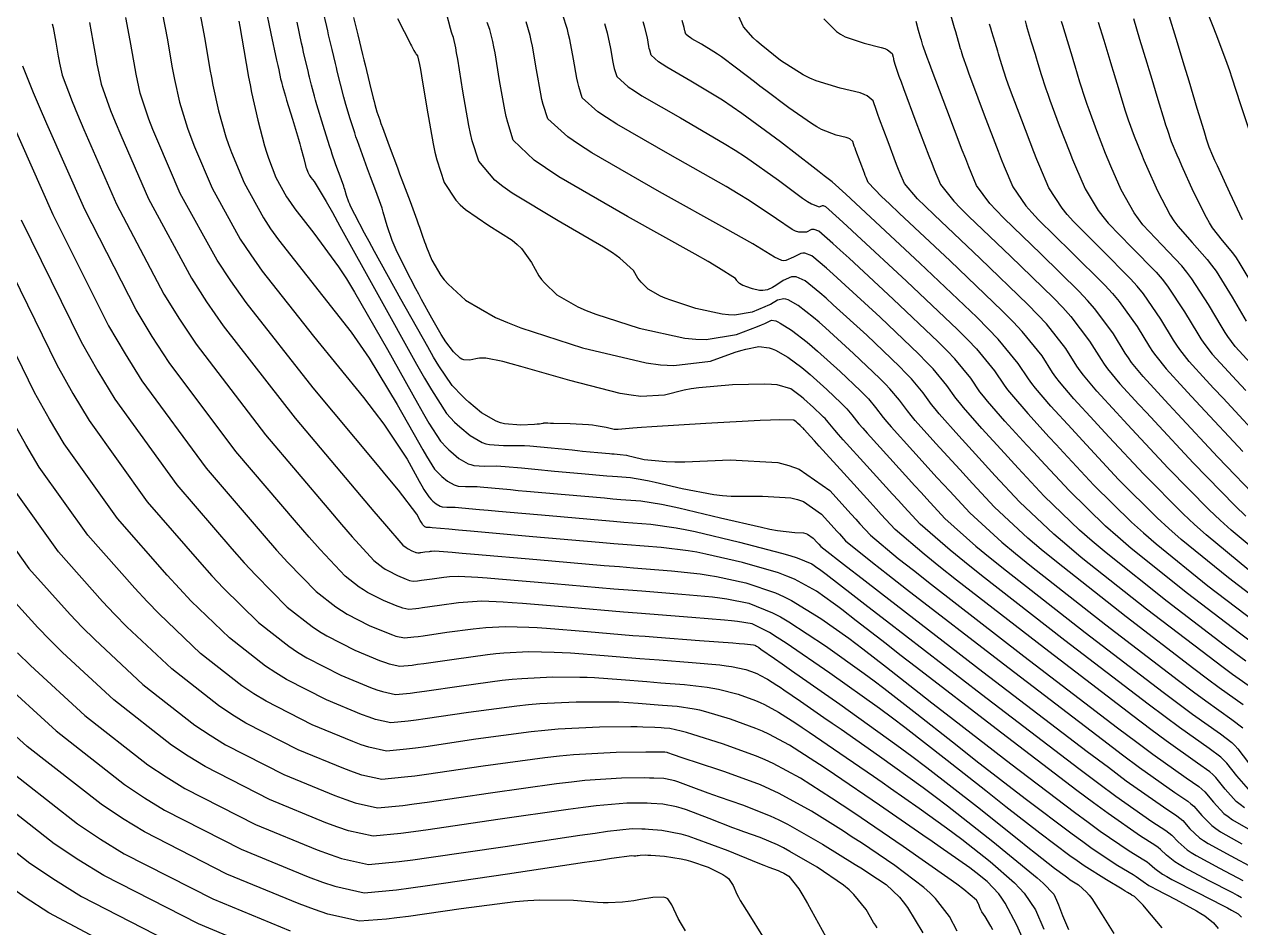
# Model space of a CAD drawing. Header units: metres. Extents: x 837475 to 838479, y 1189012 to 1191015.
# Drawn here: x 837923.87 to 837973.39, y 1189084.03 to 1189120.82 of the extents above; entities that cross this region are included whole.
import ezdxf

# ---------------------------------------------------------------- set-up
doc = ezdxf.new("R2010")
doc.units = ezdxf.units.M
doc.header["$LTSCALE"] = 0.3
doc.layers.add('COTAS 10', color=1, linetype='Continuous')
doc.layers.add('COTAS INT', color=252, linetype='Continuous')

msp = doc.modelspace()

# ---------------------------------------------------------------- linework, layer by layer
at = {"layer": 'COTAS 10'}
for points, elevation in [([(837930.973, 1189121.502), (837931.213, 1189120.222), (837931.427, 1189118.982), (837931.487, 1189118.66), (837931.549, 1189118.347), (837931.778, 1189117.293), (837932.08, 1189116.239), (837932.187, 1189115.926), (837932.305, 1189115.604), (837932.816, 1189114.365), (837933.603, 1189112.94), (837933.894, 1189112.5), (837934.218, 1189112.04), (837937.171, 1189108.283), (837937.549, 1189107.754), (837937.909, 1189107.226), (837939.056, 1189105.343), (837939.913, 1189103.803), (837940.091, 1189103.492), (837940.242, 1189103.232), (837940.575, 1189102.711), (837940.755, 1189102.517), (837940.812, 1189102.464), (837940.87, 1189102.41), (837941.104, 1189102.217), (837941.369, 1189102.065), (837941.447, 1189102.037), (837941.528, 1189102.016), (837941.837, 1189101.994), (837942.196, 1189101.999), (837942.309, 1189101.995), (837942.426, 1189101.989), (837942.898, 1189101.948), (837943.666, 1189101.872), (837943.971, 1189101.843), (837944.316, 1189101.812), (837945.895, 1189101.671), (837947.486, 1189101.533), (837947.838, 1189101.503), (837948.152, 1189101.477), (837948.969, 1189101.412), (837949.811, 1189101.283), (837950.142, 1189101.216), (837950.515, 1189101.135), (837952.213, 1189100.73), (837953.878, 1189100.339), (837954.23, 1189100.266), (837954.535, 1189100.209), (837955.242, 1189100.132), (837955.6, 1189100.112), (837955.685, 1189100.09), (837955.763, 1189100.061), (837955.992, 1189099.9), (837956.153, 1189099.723), (837956.189, 1189099.684), (837956.22, 1189099.65), (837956.3, 1189099.563), (837957.345, 1189098.745), (837957.985, 1189098.25), (837958.776, 1189097.638), (837962.902, 1189094.457), (837967.142, 1189091.214), (837968.006, 1189090.563), (837968.735, 1189090.019), (837970.247, 1189088.947), (837970.799, 1189088.584), (837970.923, 1189088.487), (837971.034, 1189088.392), (837971.33, 1189088.06), (837971.715, 1189087.695), (837971.882, 1189087.579), (837972.075, 1189087.455), (837972.99, 1189086.952), (837973.898, 1189086.469)], 1730), ([(837973.776, 1189095.698), (837973.345, 1189096.023), (837971.23, 1189097.641), (837968.937, 1189099.48), (837968.393, 1189099.944), (837967.89, 1189100.389), (837966.404, 1189101.833), (837965.257, 1189103.069), (837964.968, 1189103.382), (837964.691, 1189103.683), (837963.792, 1189104.665), (837963.081, 1189105.481), (837962.923, 1189105.677), (837962.78, 1189105.861), (837962.403, 1189106.416), (837961.755, 1189107.195), (837961.442, 1189107.52), (837961.072, 1189107.891), (837959.251, 1189109.626), (837957.448, 1189111.294), (837957.088, 1189111.623), (837956.789, 1189111.894), (837956.212, 1189112.395), (837956.024, 1189112.467), (837955.97, 1189112.468), (837955.915, 1189112.46), (837955.711, 1189112.364), (837955.398, 1189112.356), (837955.274, 1189112.403), (837955.135, 1189112.473), (837954.496, 1189112.904), (837953.38, 1189113.651), (837952.939, 1189113.92), (837952.44, 1189114.215), (837950.162, 1189115.506), (837948, 1189116.755), (837947.575, 1189117.024), (837947.225, 1189117.26), (837946.587, 1189117.835), (837946.442, 1189118.292), (837946.403, 1189118.455), (837946.365, 1189118.632), (837946.229, 1189119.4), (837946.08, 1189120.21), (837946.032, 1189120.414), (837945.981, 1189120.609), (837945.777, 1189121.24)], 1750), ([(837937.276, 1189121.104), (837937.448, 1189120.39), (837937.64, 1189119.595), (837937.692, 1189119.381), (837937.744, 1189119.17), (837937.925, 1189118.431), (837938.079, 1189117.812), (837938.114, 1189117.677), (837938.145, 1189117.558), (837938.228, 1189117.259), (837938.341, 1189116.927), (837938.391, 1189116.787), (837938.449, 1189116.627), (837938.727, 1189115.873), (837939.058, 1189114.984), (837939.15, 1189114.738), (837939.242, 1189114.493), (837939.575, 1189113.609), (837939.854, 1189112.861), (837939.911, 1189112.703), (837939.96, 1189112.565), (837940.067, 1189112.24), (837940.159, 1189111.968), (837940.199, 1189111.863), (837940.245, 1189111.745), (837940.463, 1189111.213), (837940.829, 1189110.59), (837940.969, 1189110.414), (837941.125, 1189110.237), (837941.826, 1189109.585), (837943.051, 1189108.886), (837943.537, 1189108.678), (837944.087, 1189108.465), (837946.602, 1189107.643), (837949.183, 1189107.037), (837949.775, 1189106.96), (837950.313, 1189106.921), (837951.812, 1189107.109), (837952.813, 1189107.47), (837953.038, 1189107.541), (837953.24, 1189107.599), (837953.779, 1189107.705), (837954.196, 1189107.652), (837954.322, 1189107.61), (837954.452, 1189107.557), (837954.956, 1189107.267), (837955.524, 1189106.842), (837955.693, 1189106.705), (837955.868, 1189106.558), (837956.544, 1189105.955), (837957.133, 1189105.394), (837957.253, 1189105.274), (837957.354, 1189105.169), (837957.563, 1189104.917), (837957.853, 1189104.553), (837958.004, 1189104.377), (837958.187, 1189104.17), (837959.105, 1189103.149), (837960.131, 1189102.024), (837960.381, 1189101.75), (837960.618, 1189101.492), (837961.352, 1189100.698), (837962.617, 1189099.567), (837963.189, 1189099.097), (837963.857, 1189098.559), (837967.066, 1189096.049), (837970.244, 1189093.619), (837970.891, 1189093.131), (837971.437, 1189092.723), (837972.571, 1189091.92), (837973.036, 1189091.57), (837973.161, 1189091.449), (837973.284, 1189091.317), (837973.718, 1189090.752)], 1740), ([(837956.423, 1189121.041), (837956.932, 1189120.529), (837957.103, 1189120.416), (837957.288, 1189120.315), (837958.063, 1189120.052), (837958.763, 1189119.878), (837958.899, 1189119.832), (837959.01, 1189119.787), (837959.204, 1189119.636), (837959.241, 1189119.481), (837959.252, 1189119.434), (837959.265, 1189119.386), (837959.316, 1189119.197), (837959.481, 1189118.715), (837959.566, 1189118.483), (837959.667, 1189118.206), (837960.173, 1189116.85), (837960.701, 1189115.462), (837960.816, 1189115.166), (837960.917, 1189114.908), (837961.172, 1189114.295), (837961.711, 1189113.627), (837961.991, 1189113.334), (837962.329, 1189112.994), (837964.024, 1189111.378), (837965.775, 1189109.678), (837966.148, 1189109.286), (837966.473, 1189108.927), (837967.242, 1189107.916), (837967.707, 1189107.169), (837967.841, 1189106.977), (837967.976, 1189106.793), (837968.48, 1189106.18), (837969.251, 1189105.342), (837969.554, 1189105.014), (837969.896, 1189104.645), (837971.456, 1189102.968), (837973.163, 1189101.211), (837973.598, 1189100.791)], 1760), ([(837973.805, 1189107.008), (837973.168, 1189107.696), (837972.87, 1189108.104), (837972.759, 1189108.277), (837972.635, 1189108.477), (837972.081, 1189109.415), (837971.404, 1189110.461), (837971.202, 1189110.729), (837970.993, 1189110.987), (837970.186, 1189111.839), (837969.416, 1189112.663), (837969.23, 1189112.904), (837969.057, 1189113.151), (837968.533, 1189114.086), (837968.108, 1189115.044), (837967.998, 1189115.304), (837967.891, 1189115.563), (837967.531, 1189116.48), (837967.219, 1189117.334), (837967.143, 1189117.553), (837967.071, 1189117.765), (837966.848, 1189118.465), (837966.653, 1189119.118), (837966.598, 1189119.299), (837966.543, 1189119.482), (837966.343, 1189120.144), (837966.152, 1189120.778), (837966.103, 1189120.943)], 1770), ([(837970.201, 1189084.029), (837969.552, 1189084.797), (837969.42, 1189084.948), (837969.308, 1189085.072), (837969.075, 1189085.297), (837968.994, 1189085.338), (837968.979, 1189085.347), (837968.966, 1189085.354), (837968.943, 1189085.369), (837968.784, 1189085.466), (837968.685, 1189085.525), (837968.563, 1189085.598), (837967.924, 1189085.975), (837967.026, 1189086.551), (837966.74, 1189086.749), (837966.438, 1189086.963), (837965.215, 1189087.877), (837963.829, 1189088.955), (837963.425, 1189089.273), (837963.012, 1189089.599), (837961.445, 1189090.847), (837959.724, 1189092.185), (837959.213, 1189092.568), (837958.688, 1189092.956), (837956.666, 1189094.404), (837954.891, 1189095.614), (837954.522, 1189095.853), (837954.205, 1189096.05), (837953.502, 1189096.412), (837952.908, 1189096.506), (837952.66, 1189096.534), (837952.376, 1189096.562), (837951.05, 1189096.67), (837949.343, 1189096.8), (837948.819, 1189096.842), (837948.272, 1189096.887), (837946.11, 1189097.072), (837944.153, 1189097.234), (837943.735, 1189097.265), (837943.37, 1189097.289), (837942.501, 1189097.324), (837941.921, 1189097.295), (837941.738, 1189097.278), (837941.546, 1189097.258), (837940.774, 1189097.155), (837940.076, 1189097.052), (837939.93, 1189097.032), (837939.805, 1189097.016), (837939.525, 1189096.989), (837939.278, 1189097.044), (837939.173, 1189097.079), (837939.053, 1189097.124), (837938.489, 1189097.356), (837937.844, 1189097.686), (837937.673, 1189097.791), (837937.506, 1189097.902), (837936.929, 1189098.354), (837935.91, 1189099.43), (837935.464, 1189099.934), (837934.946, 1189100.529), (837932.485, 1189103.421), (837929.761, 1189107.05), (837929.079, 1189108.108), (837928.427, 1189109.189), (837926.33, 1189113.287), (837924.792, 1189116.767), (837924.492, 1189117.459), (837924.246, 1189118.032), (837923.815, 1189119.123)], 1720), ([(837963.304, 1189083.939), (837963.221, 1189084.097), (837962.996, 1189084.481), (837962.86, 1189084.682), (837962.833, 1189084.726), (837962.811, 1189084.764), (837962.77, 1189084.859), (837962.744, 1189084.941), (837962.731, 1189084.971), (837962.716, 1189085.004), (837962.639, 1189085.151), (837962.124, 1189085.59), (837961.833, 1189085.807), (837961.477, 1189086.065), (837959.652, 1189087.342), (837957.645, 1189088.709), (837957.174, 1189089.024), (837956.74, 1189089.311), (837955.475, 1189090.119), (837954.364, 1189090.716), (837954.027, 1189090.871), (837953.676, 1189091.02), (837952.302, 1189091.521), (837951.085, 1189091.902), (837950.834, 1189091.976), (837950.62, 1189092.037), (837950.155, 1189092.142), (837949.926, 1189092.159), (837949.794, 1189092.169), (837949.547, 1189092.19), (837949.048, 1189092.205), (837948.822, 1189092.207), (837948.559, 1189092.207), (837947.293, 1189092.198), (837945.6, 1189092.112), (837945.068, 1189092.064), (837944.508, 1189092.005), (837942.258, 1189091.704), (837940.22, 1189091.404), (837939.795, 1189091.346), (837939.43, 1189091.299), (837938.615, 1189091.221), (837937.894, 1189091.381), (837937.589, 1189091.484), (837937.239, 1189091.613), (837935.594, 1189092.292), (837933.714, 1189093.252), (837933.216, 1189093.559), (837932.728, 1189093.883), (837931.046, 1189095.2), (837929.359, 1189096.811), (837928.867, 1189097.32), (837928.365, 1189097.857), (837926.462, 1189100.022), (837924.481, 1189102.793), (837923.929, 1189103.712), (837923.376, 1189104.695)], 1710), ([(837922.808, 1189094.192), (837925.163, 1189092.047), (837927.95, 1189089.864), (837928.759, 1189089.327), (837929.584, 1189088.819), (837932.698, 1189087.227), (837935.425, 1189086.103), (837936.006, 1189085.889), (837936.511, 1189085.718), (837937.704, 1189085.453), (837939.026, 1189085.578), (837939.611, 1189085.653), (837940.292, 1189085.745), (837943.544, 1189086.223), (837946.676, 1189086.696), (837947.282, 1189086.786), (837947.774, 1189086.857), (837948.606, 1189086.965), (837948.687, 1189086.959), (837948.706, 1189086.958), (837948.723, 1189086.958), (837948.771, 1189086.96), (837948.821, 1189086.967), (837948.839, 1189086.97), (837948.859, 1189086.974), (837948.947, 1189086.989), (837949.159, 1189086.993), (837949.257, 1189086.989), (837949.372, 1189086.983), (837949.929, 1189086.941), (837950.609, 1189086.838), (837950.801, 1189086.793), (837950.996, 1189086.741), (837951.713, 1189086.493), (837952.314, 1189086.2), (837952.435, 1189086.119), (837952.536, 1189086.039), (837952.737, 1189085.752), (837952.878, 1189085.398), (837952.941, 1189085.276), (837953.015, 1189085.143), (837953.371, 1189084.577), (837953.923, 1189083.685)], 1700), ([(837928.237, 1189082.844), (837924.874, 1189084.638), (837923.91, 1189085.265), (837922.932, 1189085.949)], 1690)]:
    msp.add_lwpolyline(points, dxfattribs=dict(at, elevation=elevation))
at = {"layer": 'COTAS INT'}
for points, elevation in [([(837929.489, 1189121.299), (837929.697, 1189120.192), (837929.881, 1189119.119), (837929.934, 1189118.841), (837929.987, 1189118.57), (837930.185, 1189117.659), (837930.513, 1189116.598), (837930.648, 1189116.233), (837930.802, 1189115.837), (837931.519, 1189114.15), (837932.663, 1189112.076), (837933.087, 1189111.436), (837933.557, 1189110.767), (837935.641, 1189108.116), (837937.678, 1189105.622), (837938.117, 1189105.053), (837938.504, 1189104.536), (837939.451, 1189103.107), (837939.949, 1189102.212), (837940.053, 1189102.031), (837940.141, 1189101.88), (837940.334, 1189101.577), (837940.439, 1189101.464), (837940.472, 1189101.433), (837940.506, 1189101.402), (837940.642, 1189101.289), (837940.796, 1189101.201), (837940.842, 1189101.185), (837940.889, 1189101.173), (837941.068, 1189101.16), (837941.277, 1189101.162), (837941.343, 1189101.16), (837941.411, 1189101.157), (837941.685, 1189101.133), (837942.409, 1189101.064), (837942.761, 1189101.032), (837943.178, 1189100.995), (837945.234, 1189100.813), (837947.382, 1189100.626), (837947.858, 1189100.586), (837948.282, 1189100.551), (837949.385, 1189100.464), (837950.404, 1189100.319), (837950.775, 1189100.247), (837951.185, 1189100.161), (837952.989, 1189099.737), (837954.692, 1189099.289), (837955.039, 1189099.188), (837955.332, 1189099.097), (837955.939, 1189098.854), (837956.181, 1189098.68), (837956.245, 1189098.634), (837956.306, 1189098.588), (837956.512, 1189098.427), (837957.602, 1189097.583), (837958.22, 1189097.106), (837958.975, 1189096.523), (837962.846, 1189093.541), (837966.81, 1189090.512), (837967.623, 1189089.9), (837968.314, 1189089.387), (837969.782, 1189088.353), (837970.352, 1189087.987), (837970.475, 1189087.895), (837970.584, 1189087.806), (837970.853, 1189087.522), (837971.216, 1189087.202), (837971.384, 1189087.091), (837971.581, 1189086.97), (837972.538, 1189086.454), (837973.485, 1189085.958)], 1728), ([(837933.675, 1189121.56), (837933.905, 1189120.45), (837934.139, 1189119.366), (837934.186, 1189119.148), (837934.226, 1189118.966), (837934.306, 1189118.607), (837934.336, 1189118.484), (837934.352, 1189118.418), (837934.38, 1189118.303), (837934.459, 1189118.029), (837934.498, 1189117.896), (837934.546, 1189117.738), (837934.784, 1189116.959), (837935.031, 1189116.14), (837935.084, 1189115.957), (837935.131, 1189115.792), (837935.248, 1189115.352), (837935.318, 1189115.074), (837935.336, 1189115.011), (837935.354, 1189114.954), (837935.411, 1189114.797), (837935.482, 1189114.667), (837935.509, 1189114.627), (837935.538, 1189114.585), (837935.668, 1189114.42), (837936.157, 1189113.606), (837936.413, 1189113.155), (837936.72, 1189112.607), (837938.265, 1189109.813), (837939.84, 1189106.985), (837940.166, 1189106.415), (837940.445, 1189105.937), (837941.056, 1189104.979), (837941.388, 1189104.624), (837941.491, 1189104.525), (837941.598, 1189104.427), (837942.028, 1189104.071), (837942.515, 1189103.793), (837942.659, 1189103.742), (837942.807, 1189103.704), (837943.374, 1189103.663), (837944.034, 1189103.671), (837944.241, 1189103.664), (837944.457, 1189103.653), (837945.322, 1189103.578), (837946.179, 1189103.487), (837946.39, 1189103.465), (837946.59, 1189103.445), (837947.215, 1189103.387), (837947.692, 1189103.345), (837947.797, 1189103.336), (837947.891, 1189103.328), (837948.136, 1189103.309), (837948.388, 1189103.27), (837948.487, 1189103.25), (837948.599, 1189103.226), (837949.107, 1189103.105), (837950.005, 1189103.012), (837950.362, 1189103.006), (837950.765, 1189103.008), (837952.615, 1189103.086), (837954.547, 1189102.976), (837955.002, 1189102.859), (837955.424, 1189102.704), (837956.66, 1189101.834), (837957.531, 1189100.878), (837957.722, 1189100.669), (837957.891, 1189100.484), (837958.321, 1189100.017), (837959.454, 1189099.074), (837960.066, 1189098.589), (837960.808, 1189098.007), (837964.568, 1189095.094), (837968.383, 1189092.176), (837969.16, 1189091.59), (837969.816, 1189091.101), (837971.176, 1189090.136), (837971.694, 1189089.778), (837971.818, 1189089.672), (837971.934, 1189089.562), (837972.285, 1189089.137), (837972.713, 1189088.683), (837972.878, 1189088.555), (837973.062, 1189088.425), (837973.895, 1189087.947)], 1734), ([(837973.711, 1189089.671), (837973.24, 1189090.213), (837972.834, 1189090.732), (837972.713, 1189090.856), (837972.588, 1189090.973), (837972.106, 1189091.325), (837970.897, 1189092.182), (837970.314, 1189092.617), (837969.623, 1189093.138), (837966.233, 1189095.731), (837962.841, 1189098.375), (837962.148, 1189098.928), (837961.563, 1189099.403), (837960.341, 1189100.471), (837959.69, 1189101.177), (837959.464, 1189101.423), (837959.218, 1189101.692), (837958.167, 1189102.846), (837957.208, 1189103.907), (837957.021, 1189104.117), (837956.867, 1189104.291), (837956.595, 1189104.617), (837956.474, 1189104.763), (837956.415, 1189104.824), (837956.345, 1189104.894), (837956.003, 1189105.221), (837955.61, 1189105.571), (837955.508, 1189105.657), (837955.409, 1189105.737), (837955.079, 1189105.983), (837954.526, 1189106.137), (837954.287, 1189106.158), (837954.01, 1189106.17), (837952.7, 1189106.137), (837951.33, 1189106.015), (837951.016, 1189105.972), (837950.73, 1189105.924), (837949.932, 1189105.716), (837948.968, 1189105.664), (837948.577, 1189105.715), (837948.132, 1189105.794), (837946.078, 1189106.316), (837944.092, 1189106.886), (837943.69, 1189106.995), (837943.352, 1189107.084), (837942.664, 1189107.229), (837942.399, 1189107.222), (837942.328, 1189107.214), (837942.258, 1189107.204), (837942.01, 1189107.146), (837941.76, 1189107.153), (837941.688, 1189107.183), (837941.615, 1189107.226), (837941.34, 1189107.481), (837941.032, 1189107.895), (837940.938, 1189108.038), (837940.841, 1189108.194), (837940.457, 1189108.857), (837940.045, 1189109.616), (837939.929, 1189109.832), (837939.813, 1189110.05), (837939.388, 1189110.861), (837939.013, 1189111.633), (837938.928, 1189111.828), (837938.852, 1189112.015), (837938.647, 1189112.62), (837938.484, 1189113.174), (837938.434, 1189113.329), (837938.382, 1189113.484), (837938.18, 1189114.048), (837937.966, 1189114.617), (837937.848, 1189114.933), (837937.635, 1189115.504), (837937.429, 1189116.078), (837937.374, 1189116.238), (837937.321, 1189116.398), (837937.135, 1189116.98), (837936.966, 1189117.552), (837936.922, 1189117.705), (837936.881, 1189117.857), (837936.743, 1189118.388), (837936.613, 1189118.919), (837936.576, 1189119.071), (837936.539, 1189119.224), (837936.4, 1189119.796), (837936.26, 1189120.392), (837936.221, 1189120.561), (837936.182, 1189120.732), (837936.043, 1189121.364)], 1738), ([(837973.5, 1189093.109), (837972.518, 1189093.805), (837972.045, 1189094.158), (837971.484, 1189094.58), (837968.732, 1189096.686), (837965.889, 1189098.927), (837965.271, 1189099.436), (837964.726, 1189099.896), (837963.373, 1189101.152), (837962.473, 1189102.123), (837962.216, 1189102.403), (837961.955, 1189102.687), (837960.98, 1189103.755), (837960.145, 1189104.694), (837959.972, 1189104.897), (837959.824, 1189105.076), (837959.499, 1189105.517), (837959.114, 1189105.979), (837958.929, 1189106.172), (837958.708, 1189106.393), (837957.627, 1189107.423), (837956.488, 1189108.461), (837956.231, 1189108.686), (837956, 1189108.884), (837955.378, 1189109.373), (837954.971, 1189109.597), (837954.875, 1189109.626), (837954.787, 1189109.642), (837954.531, 1189109.584), (837954.247, 1189109.418), (837954.141, 1189109.367), (837954.023, 1189109.313), (837953.5, 1189109.098), (837952.784, 1189108.98), (837952.544, 1189108.988), (837952.287, 1189109.013), (837951.212, 1189109.249), (837950.19, 1189109.584), (837949.966, 1189109.67), (837949.769, 1189109.755), (837949.271, 1189110.039), (837948.979, 1189110.319), (837948.912, 1189110.4), (837948.85, 1189110.483), (837948.676, 1189110.798), (837948.122, 1189111.305), (837947.821, 1189111.51), (837947.457, 1189111.742), (837945.607, 1189112.813), (837943.732, 1189113.948), (837943.351, 1189114.221), (837943.03, 1189114.476), (837942.37, 1189115.246), (837942.107, 1189116.081), (837942.036, 1189116.376), (837941.965, 1189116.699), (837941.719, 1189118.099), (837941.514, 1189119.397), (837941.471, 1189119.656), (837941.433, 1189119.872), (837941.345, 1189120.289), (837941.294, 1189120.426), (837941.28, 1189120.465), (837941.267, 1189120.504), (837941.219, 1189120.651), (837941.071, 1189121.223)], 1744), ([(837974.561, 1189098.914), (837973.001, 1189100.217), (837972.557, 1189100.622), (837972.108, 1189101.047), (837970.445, 1189102.741), (837968.968, 1189104.33), (837968.637, 1189104.688), (837968.339, 1189105.01), (837967.543, 1189105.877), (837966.997, 1189106.53), (837966.857, 1189106.717), (837966.722, 1189106.907), (837966.274, 1189107.616), (837965.487, 1189108.62), (837965.138, 1189108.997), (837964.732, 1189109.416), (837962.792, 1189111.286), (837960.912, 1189113.06), (837960.544, 1189113.42), (837960.241, 1189113.722), (837959.7, 1189114.337), (837959.53, 1189114.745), (837959.463, 1189114.916), (837959.386, 1189115.113), (837959.035, 1189116.037), (837958.694, 1189116.956), (837958.624, 1189117.15), (837958.564, 1189117.317), (837958.435, 1189117.703), (837958.193, 1189117.914), (837958.061, 1189117.97), (837957.901, 1189118.027), (837957.091, 1189118.225), (837956.113, 1189118.517), (837955.848, 1189118.632), (837955.585, 1189118.762), (837954.656, 1189119.354), (837953.869, 1189119.982), (837953.695, 1189120.134), (837953.541, 1189120.276), (837953.147, 1189120.714), (837952.942, 1189121.169)], 1758), ([(837961.51, 1189121.456), (837961.73, 1189120.689), (837961.777, 1189120.525), (837961.818, 1189120.382), (837961.918, 1189120.043), (837961.978, 1189119.843), (837961.995, 1189119.788), (837962.011, 1189119.733), (837962.07, 1189119.536), (837962.242, 1189119.048), (837962.329, 1189118.81), (837962.433, 1189118.528), (837962.953, 1189117.135), (837963.517, 1189115.663), (837963.648, 1189115.329), (837963.769, 1189115.029), (837964.116, 1189114.211), (837964.649, 1189113.436), (837964.887, 1189113.162), (837965.164, 1189112.862), (837966.489, 1189111.562), (837967.862, 1189110.202), (837968.17, 1189109.863), (837968.445, 1189109.541), (837969.178, 1189108.515), (837969.678, 1189107.692), (837969.808, 1189107.497), (837969.934, 1189107.317), (837970.355, 1189106.787), (837971.075, 1189106.006), (837971.389, 1189105.667), (837971.752, 1189105.276), (837973.477, 1189103.422)], 1764), ([(837973.465, 1189112.865), (837972.949, 1189113.961), (837972.448, 1189115.059), (837972.348, 1189115.279), (837972.265, 1189115.463), (837972.108, 1189115.825), (837972.005, 1189116.141), (837971.957, 1189116.297), (837971.901, 1189116.481), (837971.626, 1189117.393), (837971.294, 1189118.502), (837971.108, 1189119.12), (837970.768, 1189120.244), (837970.486, 1189121.174)], 1776), ([(837973.744, 1189116.526), (837973.386, 1189117.582), (837973.049, 1189118.626), (837972.947, 1189118.925), (837972.84, 1189119.228), (837972.421, 1189120.356), (837972.042, 1189121.321)], 1778), ([(837925.002, 1189120.849), (837925.038, 1189120.689), (837925.148, 1189120.102), (837925.246, 1189119.532), (837925.274, 1189119.385), (837925.302, 1189119.241), (837925.407, 1189118.757), (837925.813, 1189117.674), (837926.031, 1189117.152), (837926.295, 1189116.534), (837927.628, 1189113.503), (837929.55, 1189109.835), (837930.185, 1189108.817), (837930.864, 1189107.797), (837933.69, 1189104.101), (837936.263, 1189101.063), (837936.783, 1189100.457), (837937.22, 1189099.953), (837938.106, 1189098.985), (837938.461, 1189098.706), (837938.565, 1189098.637), (837938.67, 1189098.572), (837939.068, 1189098.369), (837939.416, 1189098.226), (837939.49, 1189098.198), (837939.554, 1189098.177), (837939.707, 1189098.143), (837939.879, 1189098.159), (837939.957, 1189098.169), (837940.047, 1189098.181), (837940.478, 1189098.245), (837940.954, 1189098.309), (837941.072, 1189098.321), (837941.185, 1189098.331), (837941.543, 1189098.349), (837942.333, 1189098.305), (837942.717, 1189098.276), (837943.174, 1189098.24), (837945.423, 1189098.049), (837947.876, 1189097.837), (837948.462, 1189097.788), (837949.006, 1189097.744), (837950.634, 1189097.618), (837951.883, 1189097.501), (837952.189, 1189097.462), (837952.477, 1189097.42), (837953.373, 1189097.244), (837954.327, 1189096.86), (837954.651, 1189096.687), (837955.001, 1189096.485), (837956.484, 1189095.517), (837958.061, 1189094.387), (837958.471, 1189094.084), (837958.87, 1189093.786), (837960.212, 1189092.742), (837961.659, 1189091.595), (837962.124, 1189091.231), (837962.616, 1189090.847), (837964.623, 1189089.293), (837966.531, 1189087.851), (837966.961, 1189087.537), (837967.348, 1189087.26), (837968.388, 1189086.569), (837969.01, 1189086.195), (837969.132, 1189086.117), (837969.234, 1189086.051), (837969.42, 1189085.907), (837969.653, 1189085.753), (837969.784, 1189085.68), (837969.943, 1189085.594), (837970.756, 1189085.175), (837971.6, 1189084.723), (837971.778, 1189084.615), (837971.932, 1189084.516), (837972.289, 1189084.223), (837972.477, 1189083.993)], 1722), ([(837926.521, 1189120.893), (837926.664, 1189120.132), (837926.791, 1189119.395), (837926.827, 1189119.203), (837926.864, 1189119.017), (837927, 1189118.391), (837927.38, 1189117.315), (837927.57, 1189116.846), (837927.797, 1189116.302), (837928.925, 1189113.718), (837930.673, 1189110.481), (837931.291, 1189109.525), (837931.967, 1189108.543), (837934.894, 1189104.781), (837937.579, 1189101.597), (837938.102, 1189100.98), (837938.531, 1189100.477), (837939.282, 1189099.615), (837939.417, 1189099.51), (837939.456, 1189099.484), (837939.496, 1189099.459), (837939.647, 1189099.382), (837939.779, 1189099.328), (837939.807, 1189099.317), (837939.831, 1189099.309), (837939.889, 1189099.296), (837939.954, 1189099.303), (837939.984, 1189099.306), (837940.018, 1189099.311), (837940.181, 1189099.335), (837940.361, 1189099.359), (837940.406, 1189099.364), (837940.449, 1189099.368), (837940.585, 1189099.375), (837941.295, 1189099.322), (837941.7, 1189099.288), (837942.195, 1189099.246), (837944.736, 1189099.025), (837947.48, 1189098.787), (837948.104, 1189098.735), (837948.669, 1189098.688), (837950.218, 1189098.567), (837951.39, 1189098.441), (837951.718, 1189098.39), (837952.046, 1189098.334), (837953.245, 1189098.075), (837954.449, 1189097.669), (837954.78, 1189097.521), (837955.112, 1189097.356), (837956.302, 1189096.629), (837957.435, 1189095.818), (837957.729, 1189095.601), (837958.015, 1189095.386), (837958.979, 1189094.637), (837960.307, 1189093.591), (837960.822, 1189093.189), (837961.402, 1189092.739), (837964.031, 1189090.709), (837966.624, 1189088.738), (837967.182, 1189088.325), (837967.67, 1189087.969), (837968.853, 1189087.164), (837969.457, 1189086.792), (837969.58, 1189086.71), (837969.684, 1189086.636), (837969.898, 1189086.446), (837970.217, 1189086.214), (837970.388, 1189086.115), (837970.594, 1189086), (837971.633, 1189085.459), (837972.661, 1189084.937), (837972.859, 1189084.834), (837973.021, 1189084.749), (837973.295, 1189084.592), (837973.361, 1189084.524), (837973.392, 1189084.495), (837973.428, 1189084.461)], 1724), ([(837973.429, 1189085.251), (837973.268, 1189085.342), (837973.073, 1189085.447), (837972.085, 1189085.957), (837971.087, 1189086.485), (837970.886, 1189086.603), (837970.716, 1189086.708), (837970.375, 1189086.984), (837970.134, 1189087.221), (837970.028, 1189087.302), (837969.905, 1189087.389), (837969.318, 1189087.758), (837967.992, 1189088.678), (837967.402, 1189089.112), (837966.717, 1189089.625), (837963.439, 1189092.125), (837960.189, 1189094.631), (837959.521, 1189095.148), (837958.954, 1189095.587), (837957.745, 1189096.532), (837957.16, 1189096.987), (837956.987, 1189097.117), (837956.808, 1189097.249), (837956.121, 1189097.741), (837955.222, 1189098.227), (837954.91, 1189098.354), (837954.57, 1189098.479), (837953.117, 1189098.906), (837951.616, 1189099.248), (837951.246, 1189099.319), (837950.897, 1189099.38), (837949.801, 1189099.515), (837948.413, 1189099.625), (837947.878, 1189099.67), (837947.279, 1189099.72), (837944.574, 1189099.955), (837942.041, 1189100.178), (837941.551, 1189100.221), (837941.152, 1189100.257), (837940.473, 1189100.318), (837940.396, 1189100.325), (837940.377, 1189100.326), (837940.358, 1189100.326), (837940.3, 1189100.325), (837940.249, 1189100.329), (837940.236, 1189100.332), (837940.223, 1189100.337), (837940.18, 1189100.362), (837940.142, 1189100.393), (837940.132, 1189100.402), (837940.123, 1189100.411), (837940.094, 1189100.442), (837940.04, 1189100.527), (837940.015, 1189100.57), (837939.986, 1189100.621), (837939.846, 1189100.872), (837939.098, 1189101.846), (837938.686, 1189102.352), (837938.184, 1189102.961), (837935.633, 1189106.015), (837932.897, 1189109.495), (837932.28, 1189110.372), (837931.724, 1189111.212), (837930.222, 1189113.934), (837929.3, 1189116.069), (837929.109, 1189116.539), (837928.946, 1189116.956), (837928.593, 1189118.025), (837928.426, 1189118.794), (837928.381, 1189119.022), (837928.336, 1189119.257), (837928.18, 1189120.162), (837928.005, 1189121.096)], 1726), ([(837932.61, 1189120.954), (837932.647, 1189120.74), (837932.805, 1189119.781), (837933, 1189118.67), (837933.06, 1189118.36), (837933.122, 1189118.051), (837933.371, 1189116.926), (837933.646, 1189115.88), (837933.726, 1189115.62), (837933.807, 1189115.372), (837934.113, 1189114.581), (837934.543, 1189113.803), (837934.701, 1189113.563), (837934.878, 1189113.313), (837935.659, 1189112.319), (837936.664, 1189110.944), (837936.981, 1189110.454), (837937.315, 1189109.916), (837938.66, 1189107.578), (837939.876, 1189105.394), (837940.128, 1189104.953), (837940.344, 1189104.584), (837940.815, 1189103.845), (837941.072, 1189103.571), (837941.151, 1189103.495), (837941.234, 1189103.419), (837941.566, 1189103.144), (837941.942, 1189102.929), (837942.053, 1189102.89), (837942.167, 1189102.86), (837942.606, 1189102.828), (837943.115, 1189102.835), (837943.275, 1189102.83), (837943.442, 1189102.821), (837944.11, 1189102.763), (837944.922, 1189102.679), (837945.18, 1189102.654), (837945.453, 1189102.629), (837946.555, 1189102.529), (837947.589, 1189102.439), (837947.818, 1189102.42), (837948.022, 1189102.403), (837948.552, 1189102.361), (837949.1, 1189102.277), (837949.315, 1189102.233), (837949.557, 1189102.181), (837950.66, 1189101.918), (837951.941, 1189101.675), (837952.296, 1189101.636), (837952.65, 1189101.609), (837953.928, 1189101.609), (837955.073, 1189101.544), (837955.344, 1189101.474), (837955.593, 1189101.383), (837956.326, 1189100.867), (837956.842, 1189100.3), (837956.955, 1189100.177), (837957.055, 1189100.067), (837957.31, 1189099.79), (837958.399, 1189098.91), (837959.025, 1189098.42), (837959.792, 1189097.822), (837963.735, 1189094.776), (837967.763, 1189091.695), (837968.583, 1189091.077), (837969.275, 1189090.56), (837970.712, 1189089.542), (837971.246, 1189089.181), (837971.37, 1189089.079), (837971.484, 1189088.977), (837971.808, 1189088.599), (837972.214, 1189088.189), (837972.38, 1189088.067), (837972.568, 1189087.94), (837973.443, 1189087.45)], 1732), ([(837973.556, 1189088.91), (837973.375, 1189089.043), (837973.212, 1189089.177), (837972.763, 1189089.675), (837972.384, 1189090.147), (837972.266, 1189090.264), (837972.141, 1189090.376), (837971.641, 1189090.731), (837970.356, 1189091.642), (837969.737, 1189092.104), (837969.003, 1189092.657), (837965.401, 1189095.412), (837961.824, 1189098.191), (837961.107, 1189098.758), (837960.508, 1189099.239), (837959.331, 1189100.244), (837958.762, 1189100.861), (837958.547, 1189101.097), (837958.306, 1189101.36), (837957.23, 1189102.543), (837956.229, 1189103.645), (837956.037, 1189103.857), (837955.882, 1189104.03), (837955.627, 1189104.317), (837955.593, 1189104.358), (837955.577, 1189104.375), (837955.557, 1189104.395), (837955.461, 1189104.486), (837955.351, 1189104.585), (837955.322, 1189104.609), (837955.295, 1189104.631), (837955.202, 1189104.7), (837954.6, 1189104.717), (837954.251, 1189104.706), (837953.824, 1189104.688), (837951.621, 1189104.569), (837949.421, 1189104.432), (837948.994, 1189104.403), (837948.647, 1189104.378), (837948.053, 1189104.322), (837947.93, 1189104.315), (837947.881, 1189104.322), (837947.825, 1189104.332), (837947.565, 1189104.398), (837947.154, 1189104.475), (837947.003, 1189104.492), (837946.836, 1189104.507), (837946.098, 1189104.546), (837945.417, 1189104.567), (837945.287, 1189104.571), (837945.182, 1189104.574), (837945.011, 1189104.577), (837945.003, 1189104.573), (837945, 1189104.572), (837944.997, 1189104.57), (837944.986, 1189104.561), (837944.841, 1189104.544), (837944.754, 1189104.537), (837944.647, 1189104.529), (837944.091, 1189104.494), (837943.427, 1189104.546), (837943.251, 1189104.594), (837943.079, 1189104.656), (837942.49, 1189104.999), (837941.963, 1189105.435), (837941.83, 1189105.556), (837941.704, 1189105.677), (837941.296, 1189106.113), (837940.75, 1189106.919), (837940.535, 1189107.273), (837940.294, 1189107.683), (837939.196, 1189109.636), (837938.132, 1189111.576), (837937.912, 1189111.978), (837937.726, 1189112.321), (837937.322, 1189113.071), (837937.156, 1189113.415), (837937.118, 1189113.501), (837937.084, 1189113.584), (837936.993, 1189113.853), (837936.92, 1189114.1), (837936.898, 1189114.168), (837936.876, 1189114.237), (837936.786, 1189114.488), (837936.691, 1189114.741), (837936.664, 1189114.811), (837936.638, 1189114.881), (837936.543, 1189115.135), (837936.409, 1189115.53), (837936.358, 1189115.689), (837936.3, 1189115.87), (837936.042, 1189116.702), (837935.786, 1189117.546), (837935.731, 1189117.734), (837935.682, 1189117.902), (837935.562, 1189118.346), (837935.483, 1189118.669), (837935.46, 1189118.761), (837935.437, 1189118.854), (837935.353, 1189119.201), (837935.243, 1189119.679), (837935.204, 1189119.854), (837935.161, 1189120.049), (837934.974, 1189120.907)], 1736), ([(837939.069, 1189121.066), (837939.337, 1189120.526), (837939.55, 1189120.109), (837939.596, 1189120.02), (837939.636, 1189119.941), (837939.734, 1189119.75), (837939.793, 1189119.647), (837939.808, 1189119.623), (837939.823, 1189119.602), (837939.875, 1189119.542), (837939.963, 1189119.188), (837940.001, 1189118.981), (837940.045, 1189118.727), (837940.253, 1189117.413), (837940.513, 1189115.962), (837940.589, 1189115.62), (837940.667, 1189115.305), (837940.965, 1189114.383), (837941.433, 1189113.658), (837941.618, 1189113.466), (837941.828, 1189113.279), (837942.788, 1189112.634), (837943.734, 1189112.027), (837943.935, 1189111.862), (837944.11, 1189111.699), (837944.519, 1189111.125), (837944.821, 1189110.581), (837944.928, 1189110.437), (837945.044, 1189110.296), (837945.548, 1189109.812), (837946.41, 1189109.32), (837946.752, 1189109.174), (837947.138, 1189109.024), (837948.907, 1189108.446), (837950.767, 1189108.037), (837951.212, 1189107.994), (837951.625, 1189107.98), (837952.864, 1189108.184), (837953.716, 1189108.517), (837953.885, 1189108.586), (837954.026, 1189108.644), (837954.296, 1189108.771), (837954.47, 1189108.745), (837954.55, 1189108.708), (837954.644, 1189108.657), (837955.1, 1189108.366), (837955.737, 1189107.88), (837955.945, 1189107.707), (837956.168, 1189107.516), (837957.086, 1189106.689), (837957.921, 1189105.893), (837958.091, 1189105.723), (837958.234, 1189105.574), (837958.531, 1189105.217), (837958.838, 1189104.815), (837958.988, 1189104.637), (837959.166, 1189104.432), (837960.042, 1189103.452), (837961.043, 1189102.355), (837961.299, 1189102.076), (837961.546, 1189101.807), (837962.362, 1189100.925), (837963.672, 1189099.732), (837964.23, 1189099.267), (837964.873, 1189098.743), (837967.899, 1189096.367), (837970.864, 1189094.099), (837971.468, 1189093.644), (837971.978, 1189093.264), (837973.035, 1189092.514), (837973.483, 1189092.167)], 1742), ([(837973.965, 1189093.703), (837973.059, 1189094.345), (837972.622, 1189094.671), (837972.105, 1189095.061), (837969.564, 1189097.004), (837966.905, 1189099.112), (837966.312, 1189099.605), (837965.781, 1189100.06), (837964.383, 1189101.379), (837963.401, 1189102.438), (837963.133, 1189102.729), (837962.867, 1189103.019), (837961.917, 1189104.058), (837961.124, 1189104.956), (837960.955, 1189105.157), (837960.809, 1189105.338), (837960.467, 1189105.816), (837959.995, 1189106.385), (837959.766, 1189106.621), (837959.496, 1189106.892), (837958.168, 1189108.158), (837956.808, 1189109.405), (837956.517, 1189109.665), (837956.263, 1189109.887), (837955.656, 1189110.381), (837955.297, 1189110.536), (837955.2, 1189110.545), (837955.104, 1189110.539), (837954.766, 1189110.396), (837954.467, 1189110.192), (837954.396, 1189110.148), (837954.33, 1189110.109), (837954.135, 1189110.012), (837953.942, 1189109.98), (837953.877, 1189109.982), (837953.808, 1189109.989), (837953.517, 1189110.053), (837953.241, 1189110.143), (837953.181, 1189110.166), (837953.127, 1189110.189), (837952.993, 1189110.266), (837952.914, 1189110.342), (837952.896, 1189110.364), (837952.879, 1189110.386), (837952.832, 1189110.471), (837952.134, 1189110.911), (837951.707, 1189111.157), (837951.179, 1189111.458), (837948.426, 1189112.992), (837945.636, 1189114.617), (837945.084, 1189114.975), (837944.628, 1189115.293), (837943.776, 1189116.109), (837943.552, 1189116.818), (837943.491, 1189117.069), (837943.432, 1189117.343), (837943.222, 1189118.532), (837943.036, 1189119.668), (837942.991, 1189119.908), (837942.949, 1189120.117), (837942.822, 1189120.606), (837942.716, 1189120.893)], 1746), ([(837973.599, 1189094.886), (837973.199, 1189095.185), (837972.725, 1189095.542), (837970.397, 1189097.322), (837967.921, 1189099.296), (837967.353, 1189099.775), (837966.836, 1189100.225), (837965.393, 1189101.606), (837964.329, 1189102.753), (837964.051, 1189103.055), (837963.779, 1189103.351), (837962.855, 1189104.362), (837962.103, 1189105.219), (837961.939, 1189105.417), (837961.795, 1189105.599), (837961.435, 1189106.116), (837960.875, 1189106.79), (837960.604, 1189107.07), (837960.284, 1189107.392), (837958.71, 1189108.892), (837957.128, 1189110.349), (837956.803, 1189110.644), (837956.526, 1189110.891), (837955.934, 1189111.388), (837955.652, 1189111.496), (837955.572, 1189111.497), (837955.49, 1189111.486), (837955.185, 1189111.342), (837954.877, 1189111.204), (837954.794, 1189111.197), (837954.711, 1189111.203), (837954.419, 1189111.337), (837953.526, 1189111.881), (837953.065, 1189112.145), (837952.511, 1189112.459), (837949.737, 1189114.004), (837946.982, 1189115.595), (837946.44, 1189115.938), (837945.994, 1189116.239), (837945.181, 1189116.972), (837944.997, 1189117.555), (837944.947, 1189117.762), (837944.898, 1189117.988), (837944.726, 1189118.966), (837944.558, 1189119.939), (837944.512, 1189120.161), (837944.465, 1189120.363), (837944.3, 1189120.923)], 1748), ([(837947.498, 1189120.855), (837947.552, 1189120.666), (837947.601, 1189120.481), (837947.733, 1189119.833), (837947.831, 1189119.276), (837947.859, 1189119.147), (837947.887, 1189119.03), (837947.992, 1189118.698), (837948.455, 1189118.28), (837948.709, 1189118.109), (837949.018, 1189117.914), (837950.586, 1189117.008), (837952.369, 1189115.972), (837952.812, 1189115.694), (837953.233, 1189115.421), (837954.574, 1189114.47), (837955.558, 1189113.742), (837955.755, 1189113.61), (837955.919, 1189113.507), (837956.238, 1189113.387), (837956.34, 1189113.435), (837956.368, 1189113.439), (837956.395, 1189113.439), (837956.489, 1189113.403), (837957.052, 1189112.898), (837957.374, 1189112.602), (837957.768, 1189112.238), (837959.793, 1189110.361), (837961.859, 1189108.391), (837962.28, 1189107.969), (837962.635, 1189107.6), (837963.37, 1189106.716), (837963.766, 1189106.122), (837963.906, 1189105.937), (837964.06, 1189105.743), (837964.73, 1189104.968), (837965.603, 1189104.015), (837965.885, 1189103.708), (837966.185, 1189103.384), (837967.414, 1189102.06), (837968.945, 1189100.553), (837969.434, 1189100.114), (837969.953, 1189099.664), (837972.063, 1189097.959), (837973.965, 1189096.504)], 1752), ([(837974.586, 1189096.985), (837972.895, 1189098.277), (837970.969, 1189099.848), (837970.475, 1189100.283), (837969.999, 1189100.718), (837968.425, 1189102.287), (837967.113, 1189103.699), (837966.802, 1189104.035), (837966.515, 1189104.346), (837965.668, 1189105.271), (837965.039, 1189106.006), (837964.89, 1189106.197), (837964.751, 1189106.384), (837964.338, 1189107.016), (837963.516, 1189108.006), (837963.118, 1189108.418), (837962.647, 1189108.89), (837960.334, 1189111.095), (837957.315, 1189113.901), (837956.767, 1189114.41), (837956.765, 1189114.41), (837956.44, 1189114.659), (837956.236, 1189114.816), (837955.982, 1189115.012), (837954.651, 1189116.037), (837953.087, 1189117.192), (837952.685, 1189117.469), (837952.298, 1189117.728), (837951.011, 1189118.51), (837950.036, 1189119.073), (837949.844, 1189119.195), (837949.686, 1189119.301), (837949.398, 1189119.56), (837949.333, 1189119.767), (837949.315, 1189119.84), (837949.298, 1189119.92), (837949.237, 1189120.267), (837949.123, 1189120.752), (837949.072, 1189120.919)], 1754), ([(837973.728, 1189098.596), (837971.985, 1189100.032), (837971.516, 1189100.453), (837971.054, 1189100.882), (837969.435, 1189102.514), (837968.041, 1189104.015), (837967.72, 1189104.361), (837967.427, 1189104.678), (837966.605, 1189105.574), (837966.018, 1189106.268), (837965.873, 1189106.457), (837965.736, 1189106.646), (837965.306, 1189107.316), (837964.501, 1189108.314), (837964.127, 1189108.708), (837963.688, 1189109.154), (837961.56, 1189111.193), (837959.495, 1189113.126), (837959.096, 1189113.506), (837958.772, 1189113.817), (837958.227, 1189114.379), (837958.143, 1189114.582), (837958.11, 1189114.667), (837958.072, 1189114.765), (837957.897, 1189115.225), (837957.727, 1189115.682), (837957.692, 1189115.778), (837957.662, 1189115.861), (837957.599, 1189116.053), (837957.478, 1189116.158), (837957.412, 1189116.186), (837957.333, 1189116.214), (837956.93, 1189116.313), (837956.333, 1189116.541), (837956.132, 1189116.65), (837955.915, 1189116.78), (837955.002, 1189117.415), (837954.058, 1189118.129), (837953.821, 1189118.309), (837953.596, 1189118.481), (837952.871, 1189119.036), (837952.253, 1189119.493), (837952.094, 1189119.602), (837951.942, 1189119.704), (837951.436, 1189120.011), (837951.053, 1189120.232), (837950.978, 1189120.28), (837950.916, 1189120.322), (837950.803, 1189120.423), (837950.778, 1189120.504), (837950.771, 1189120.533), (837950.764, 1189120.564), (837950.74, 1189120.7), (837950.659, 1189120.985)], 1756), ([(837974.217, 1189101.375), (837972.466, 1189103.195), (837970.824, 1189104.961), (837970.472, 1189105.341), (837970.163, 1189105.674), (837969.418, 1189106.484), (837968.955, 1189107.055), (837968.824, 1189107.237), (837968.693, 1189107.43), (837968.21, 1189108.216), (837967.459, 1189109.234), (837967.159, 1189109.574), (837966.819, 1189109.94), (837965.256, 1189111.47), (837963.746, 1189112.928), (837963.439, 1189113.248), (837963.18, 1189113.531), (837962.644, 1189114.253), (837962.322, 1189115.024), (837962.198, 1189115.338), (837962.059, 1189115.696), (837961.428, 1189117.354), (837960.838, 1189118.925), (837960.724, 1189119.229), (837960.632, 1189119.476), (837960.478, 1189119.893), (837960.464, 1189119.938), (837960.456, 1189119.964), (837960.443, 1189120.01), (837960.409, 1189120.124), (837960.393, 1189120.179), (837960.375, 1189120.245), (837960.282, 1189120.569), (837960.181, 1189120.938)], 1762), ([(837974.487, 1189103.649), (837972.68, 1189105.591), (837972.306, 1189105.994), (837971.987, 1189106.337), (837971.293, 1189107.09), (837970.913, 1189107.579), (837970.792, 1189107.757), (837970.664, 1189107.954), (837970.146, 1189108.815), (837969.432, 1189109.848), (837969.18, 1189110.152), (837968.906, 1189110.463), (837967.721, 1189111.654), (837966.581, 1189112.796), (837966.335, 1189113.076), (837966.119, 1189113.341), (837965.588, 1189114.17), (837965.215, 1189115.034), (837965.098, 1189115.321), (837964.975, 1189115.629), (837964.479, 1189116.917), (837964.028, 1189118.13), (837963.933, 1189118.391), (837963.851, 1189118.62), (837963.663, 1189119.179), (837963.558, 1189119.528), (837963.529, 1189119.625), (837963.5, 1189119.723), (837963.393, 1189120.077), (837963.263, 1189120.514), (837963.219, 1189120.664), (837963.172, 1189120.827)], 1766), ([(837964.614, 1189120.965), (837964.661, 1189120.804), (837964.707, 1189120.646), (837964.868, 1189120.11), (837965.021, 1189119.602), (837965.063, 1189119.462), (837965.105, 1189119.323), (837965.256, 1189118.822), (837965.461, 1189118.193), (837965.538, 1189117.972), (837965.624, 1189117.732), (837966.005, 1189116.698), (837966.433, 1189115.596), (837966.548, 1189115.313), (837966.662, 1189115.039), (837967.061, 1189114.128), (837967.588, 1189113.246), (837967.783, 1189112.99), (837967.998, 1189112.73), (837968.953, 1189111.747), (837969.949, 1189110.725), (837970.191, 1189110.44), (837970.418, 1189110.155), (837971.113, 1189109.115), (837971.649, 1189108.215), (837971.775, 1189108.017), (837971.892, 1189107.842), (837972.231, 1189107.393), (837972.899, 1189106.669), (837973.223, 1189106.32), (837973.608, 1189105.907)], 1768), ([(837967.597, 1189120.91), (837967.818, 1189120.177), (837968.064, 1189119.361), (837968.132, 1189119.137), (837968.2, 1189118.912), (837968.441, 1189118.108), (837968.681, 1189117.337), (837968.748, 1189117.134), (837968.815, 1189116.937), (837969.056, 1189116.262), (837969.349, 1189115.53), (837969.448, 1189115.296), (837969.555, 1189115.049), (837970.005, 1189114.044), (837970.526, 1189113.056), (837970.678, 1189112.818), (837970.833, 1189112.597), (837971.418, 1189111.931), (837972.036, 1189111.249), (837972.212, 1189111.018), (837972.39, 1189110.768), (837973.049, 1189109.715), (837973.62, 1189108.738)], 1772), ([(837974.017, 1189110.015), (837973.376, 1189111.075), (837973.223, 1189111.306), (837973.08, 1189111.511), (837972.65, 1189112.023), (837972.25, 1189112.531), (837972.126, 1189112.733), (837971.996, 1189112.96), (837971.477, 1189114.002), (837971.001, 1189115.054), (837970.898, 1189115.288), (837970.807, 1189115.496), (837970.582, 1189116.043), (837970.41, 1189116.539), (837970.353, 1189116.716), (837970.291, 1189116.909), (837970.034, 1189117.751), (837969.747, 1189118.707), (837969.667, 1189118.974), (837969.586, 1189119.241), (837969.293, 1189120.21), (837969.041, 1189121.042)], 1774), ([(837923.289, 1189116.999), (837925.033, 1189113.071), (837927.304, 1189108.543), (837927.973, 1189107.4), (837928.659, 1189106.304), (837931.28, 1189102.742), (837933.63, 1189099.994), (837934.144, 1189099.411), (837934.6, 1189098.906), (837935.753, 1189097.723), (837936.55, 1189097.098), (837936.782, 1189096.944), (837937.018, 1189096.799), (837937.91, 1189096.343), (837938.69, 1189096.022), (837938.857, 1189095.96), (837939.001, 1189095.911), (837939.343, 1189095.836), (837939.73, 1189095.873), (837939.903, 1189095.895), (837940.104, 1189095.922), (837941.071, 1189096.064), (837942.139, 1189096.207), (837942.404, 1189096.235), (837942.657, 1189096.258), (837943.46, 1189096.299), (837944.408, 1189096.273), (837944.752, 1189096.253), (837945.132, 1189096.228), (837946.798, 1189096.096), (837948.651, 1189095.938), (837949.148, 1189095.898), (837949.639, 1189095.859), (837951.356, 1189095.73), (837952.712, 1189095.629), (837952.975, 1189095.609), (837953.19, 1189095.591), (837953.561, 1189095.554), (837953.612, 1189095.535), (837953.626, 1189095.529), (837953.638, 1189095.524), (837953.68, 1189095.501), (837953.73, 1189095.469), (837953.749, 1189095.456), (837953.769, 1189095.443), (837953.859, 1189095.381), (837954.414, 1189094.994), (837954.727, 1189094.775), (837955.11, 1189094.507), (837957.069, 1189093.136), (837959.397, 1189091.468), (837960.011, 1189091.013), (837960.613, 1189090.561), (837962.679, 1189088.952), (837964.364, 1189087.603), (837964.726, 1189087.315), (837965.043, 1189087.063), (837965.807, 1189086.462), (837966.243, 1189086.137), (837966.352, 1189086.059), (837966.457, 1189085.987), (837966.792, 1189085.773), (837967.123, 1189085.479), (837967.225, 1189085.356), (837967.332, 1189085.216), (837967.753, 1189084.56), (837968.232, 1189083.798)], 1718), ([(837923.736, 1189112.856), (837926.181, 1189107.898), (837926.866, 1189106.691), (837927.556, 1189105.557), (837930.076, 1189102.062), (837932.314, 1189099.46), (837932.825, 1189098.889), (837933.29, 1189098.382), (837934.576, 1189097.092), (837935.595, 1189096.294), (837935.89, 1189096.098), (837936.192, 1189095.912), (837937.331, 1189095.331), (837938.328, 1189094.919), (837938.54, 1189094.841), (837938.724, 1189094.779), (837939.161, 1189094.682), (837939.655, 1189094.729), (837939.876, 1189094.758), (837940.133, 1189094.793), (837941.368, 1189094.974), (837942.731, 1189095.157), (837943.07, 1189095.193), (837943.393, 1189095.222), (837944.418, 1189095.274), (837945.446, 1189095.256), (837945.77, 1189095.241), (837946.111, 1189095.223), (837947.485, 1189095.12), (837948.937, 1189094.996), (837949.326, 1189094.964), (837949.711, 1189094.934), (837951.055, 1189094.833), (837952.189, 1189094.731), (837952.44, 1189094.701), (837952.664, 1189094.669), (837953.246, 1189094.546), (837953.628, 1189094.406), (837953.726, 1189094.365), (837953.82, 1189094.322), (837954.128, 1189094.156), (837954.507, 1189093.912), (837954.646, 1189093.821), (837954.798, 1189093.718), (837955.469, 1189093.26), (837956.427, 1189092.596), (837956.761, 1189092.364), (837957.125, 1189092.111), (837958.685, 1189091.02), (837960.46, 1189089.741), (837960.959, 1189089.368), (837961.461, 1189088.988), (837963.3, 1189087.548), (837964.813, 1189086.311), (837965.109, 1189086.059), (837965.352, 1189085.846), (837965.788, 1189085.4), (837965.895, 1189085.151), (837965.932, 1189085.06), (837965.971, 1189084.961), (837966.137, 1189084.525), (837966.387, 1189083.953)], 1716), ([(837922.793, 1189111.846), (837925.189, 1189106.958), (837925.849, 1189105.784), (837926.507, 1189104.689), (837928.871, 1189101.382), (837930.997, 1189098.925), (837931.506, 1189098.366), (837931.979, 1189097.858), (837933.399, 1189096.462), (837934.639, 1189095.491), (837934.999, 1189095.252), (837935.366, 1189095.026), (837936.752, 1189094.318), (837937.965, 1189093.817), (837938.223, 1189093.722), (837938.448, 1189093.646), (837938.979, 1189093.528), (837939.58, 1189093.586), (837939.849, 1189093.621), (837940.162, 1189093.663), (837941.664, 1189093.884), (837943.324, 1189094.106), (837943.736, 1189094.15), (837944.128, 1189094.185), (837945.376, 1189094.248), (837946.483, 1189094.24), (837946.787, 1189094.23), (837947.09, 1189094.217), (837948.173, 1189094.143), (837949.222, 1189094.054), (837949.504, 1189094.031), (837949.782, 1189094.009), (837950.755, 1189093.936), (837951.666, 1189093.833), (837951.904, 1189093.793), (837952.138, 1189093.747), (837952.932, 1189093.537), (837953.644, 1189093.278), (837953.826, 1189093.2), (837954.001, 1189093.12), (837954.577, 1189092.81), (837955.284, 1189092.356), (837955.542, 1189092.185), (837955.827, 1189091.994), (837957.078, 1189091.139), (837958.441, 1189090.199), (837958.795, 1189089.953), (837959.14, 1189089.714), (837960.301, 1189088.904), (837961.411, 1189088.104), (837961.723, 1189087.871), (837962.037, 1189087.633), (837963.188, 1189086.732), (837964.179, 1189085.863), (837964.392, 1189085.645), (837964.579, 1189085.436), (837965.036, 1189084.764), (837965.38, 1189083.965)], 1714), ([(837964.758, 1189083.064), (837964.283, 1189084.128), (837963.806, 1189085.027), (837963.675, 1189085.23), (837963.544, 1189085.415), (837963.075, 1189085.917), (837962.614, 1189086.278), (837962.488, 1189086.373), (837962.363, 1189086.467), (837961.917, 1189086.788), (837961.154, 1189087.317), (837960.829, 1189087.542), (837960.454, 1189087.801), (837958.688, 1189089.018), (837956.856, 1189090.269), (837956.439, 1189090.549), (837956.061, 1189090.799), (837955.026, 1189091.465), (837954.183, 1189091.918), (837953.926, 1189092.035), (837953.66, 1189092.149), (837952.617, 1189092.529), (837951.611, 1189092.824), (837951.369, 1189092.884), (837951.143, 1189092.935), (837950.455, 1189093.039), (837949.854, 1189093.084), (837949.682, 1189093.098), (837949.508, 1189093.112), (837948.86, 1189093.167), (837948.069, 1189093.211), (837947.805, 1189093.218), (837947.521, 1189093.223), (837946.334, 1189093.223), (837944.864, 1189093.149), (837944.402, 1189093.107), (837943.916, 1189093.056), (837941.961, 1189092.794), (837940.191, 1189092.534), (837939.822, 1189092.483), (837939.505, 1189092.443), (837938.797, 1189092.375), (837938.171, 1189092.514), (837937.906, 1189092.603), (837937.602, 1189092.715), (837936.173, 1189093.305), (837934.54, 1189094.139), (837934.107, 1189094.405), (837933.683, 1189094.687), (837932.223, 1189095.831), (837930.669, 1189097.335), (837930.186, 1189097.843), (837929.681, 1189098.391), (837927.666, 1189100.702), (837925.494, 1189103.741), (837924.889, 1189104.748), (837924.283, 1189105.826), (837922.081, 1189110.319)], 1712), ([(837961.854, 1189083.895), (837961.544, 1189084.489), (837960.973, 1189085.221), (837960.746, 1189085.442), (837960.488, 1189085.672), (837959.307, 1189086.567), (837957.951, 1189087.483), (837957.582, 1189087.725), (837957.217, 1189087.961), (837955.924, 1189088.774), (837954.607, 1189089.495), (837954.227, 1189089.674), (837953.84, 1189089.844), (837952.387, 1189090.384), (837951.15, 1189090.785), (837950.9, 1189090.868), (837950.689, 1189090.938), (837950.259, 1189091.088), (837950.108, 1189091.144), (837950.074, 1189091.155), (837950.042, 1189091.165), (837949.954, 1189091.183), (837949.608, 1189091.184), (837949.414, 1189091.183), (837949.177, 1189091.182), (837947.966, 1189091.17), (837946.231, 1189091.075), (837945.663, 1189091.02), (837945.057, 1189090.954), (837942.554, 1189090.613), (837940.249, 1189090.274), (837939.768, 1189090.209), (837939.355, 1189090.156), (837938.432, 1189090.068), (837937.617, 1189090.249), (837937.273, 1189090.365), (837936.876, 1189090.511), (837935.014, 1189091.279), (837932.888, 1189092.366), (837932.325, 1189092.712), (837931.772, 1189093.079), (837929.87, 1189094.569), (837928.049, 1189096.287), (837927.548, 1189096.797), (837927.048, 1189097.322), (837925.257, 1189099.343), (837923.468, 1189101.846)], 1708), ([(837922.455, 1189100.898), (837924.053, 1189098.663), (837925.732, 1189096.788), (837926.228, 1189096.274), (837926.738, 1189095.763), (837928.693, 1189093.939), (837930.817, 1189092.275), (837931.433, 1189091.866), (837932.062, 1189091.479), (837934.435, 1189090.266), (837936.514, 1189089.409), (837936.956, 1189089.246), (837937.341, 1189089.116), (837938.25, 1189088.914), (837939.281, 1189089.013), (837939.741, 1189089.072), (837940.278, 1189089.145), (837942.851, 1189089.523), (837945.536, 1189089.902), (837946.144, 1189089.976), (837946.693, 1189090.035), (837948.185, 1189090.137), (837949.124, 1189090.142), (837949.324, 1189090.141), (837949.498, 1189090.14), (837949.913, 1189090.125), (837950.23, 1189090.06), (837950.344, 1189090.026), (837950.468, 1189089.986), (837951.009, 1189089.783), (837951.704, 1189089.518), (837951.926, 1189089.439), (837952.16, 1189089.358), (837953.111, 1189089.041), (837954.24, 1189088.591), (837954.587, 1189088.425), (837954.948, 1189088.241), (837956.372, 1189087.428), (837957.694, 1189086.611), (837957.99, 1189086.425), (837958.256, 1189086.257), (837958.962, 1189085.793), (837959.499, 1189085.279), (837959.658, 1189085.078), (837959.822, 1189084.852), (837960.45, 1189083.827)], 1706), ([(837958.6, 1189084.025), (837958.522, 1189084.131), (837958.443, 1189084.249), (837958.143, 1189084.766), (837957.649, 1189085.388), (837957.448, 1189085.572), (837957.218, 1189085.761), (837956.156, 1189086.49), (837955.042, 1189087.139), (837954.78, 1189087.279), (837954.539, 1189087.401), (837953.836, 1189087.698), (837953.17, 1189087.93), (837952.952, 1189088.011), (837952.719, 1189088.099), (837951.759, 1189088.478), (837950.827, 1189088.828), (837950.613, 1189088.898), (837950.418, 1189088.956), (837949.871, 1189089.068), (837949.389, 1189089.095), (837949.234, 1189089.099), (837949.071, 1189089.103), (837948.403, 1189089.103), (837947.155, 1189088.996), (837946.625, 1189088.931), (837946.015, 1189088.851), (837943.148, 1189088.433), (837940.307, 1189088.015), (837939.714, 1189087.935), (837939.206, 1189087.869), (837938.068, 1189087.76), (837937.064, 1189087.983), (837936.639, 1189088.127), (837936.151, 1189088.307), (837933.856, 1189089.253), (837931.236, 1189090.592), (837930.542, 1189091.02), (837929.861, 1189091.471), (837927.516, 1189093.308), (837925.428, 1189095.24), (837924.909, 1189095.752), (837924.416, 1189096.254), (837922.848, 1189097.983)], 1704), ([(837923.59, 1189095.229), (837924.118, 1189094.716), (837926.34, 1189092.677), (837928.905, 1189090.668), (837929.65, 1189090.173), (837930.41, 1189089.705), (837933.277, 1189088.24), (837935.788, 1189087.205), (837936.322, 1189087.008), (837936.787, 1189086.851), (837937.886, 1189086.607), (837939.131, 1189086.726), (837939.687, 1189086.798), (837940.336, 1189086.886), (837943.444, 1189087.343), (837946.494, 1189087.799), (837947.106, 1189087.886), (837947.617, 1189087.956), (837948.621, 1189088.07), (837949.017, 1189088.063), (837949.145, 1189088.058), (837949.28, 1189088.05), (837949.83, 1189088.01), (837950.606, 1189087.851), (837950.883, 1189087.769), (837951.187, 1189087.67), (837952.509, 1189087.173), (837953.734, 1189086.679), (837953.978, 1189086.582), (837954.179, 1189086.502), (837954.56, 1189086.356), (837954.694, 1189086.299), (837954.74, 1189086.276), (837954.789, 1189086.249), (837955.001, 1189086.126), (837955.399, 1189085.616), (837955.566, 1189085.347), (837955.758, 1189085.021), (837956.655, 1189083.381)], 1702), ([(837950.79, 1189083.907), (837950.63, 1189084.172), (837950.496, 1189084.404), (837950.236, 1189084.958), (837950.067, 1189085.207), (837949.99, 1189085.247), (837949.899, 1189085.273), (837949.465, 1189085.262), (837948.958, 1189085.174), (837948.822, 1189085.152), (837948.689, 1189085.132), (837948.223, 1189085.066), (837947.641, 1189085.042), (837947.435, 1189085.047), (837947.209, 1189085.057), (837946.229, 1189085.136), (837944.853, 1189085.153), (837944.377, 1189085.124), (837943.86, 1189085.08), (837941.651, 1189084.798), (837939.51, 1189084.492), (837939.037, 1189084.432), (837938.615, 1189084.384), (837937.522, 1189084.3), (837936.234, 1189084.586), (837935.689, 1189084.77), (837935.062, 1189085.001), (837932.119, 1189086.215), (837928.758, 1189087.932), (837927.867, 1189088.48), (837926.994, 1189089.06), (837923.987, 1189091.416), (837921.497, 1189093.668)], 1698), ([(837922.81, 1189090.785), (837926.039, 1189088.256), (837926.976, 1189087.634), (837927.932, 1189087.045), (837931.54, 1189085.202), (837934.7, 1189083.899)], 1696), ([(837934.299, 1189082.796), (837930.961, 1189084.189), (837927.106, 1189086.159), (837926.084, 1189086.787), (837925.083, 1189087.452), (837921.633, 1189090.154)], 1694), ([(837920.457, 1189089.524), (837924.093, 1189086.663), (837925.137, 1189085.965), (837926.197, 1189085.308), (837930.16, 1189083.272)], 1692)]:
    msp.add_lwpolyline(points, dxfattribs=dict(at, elevation=elevation))

doc.saveas('drawing.dxf')
